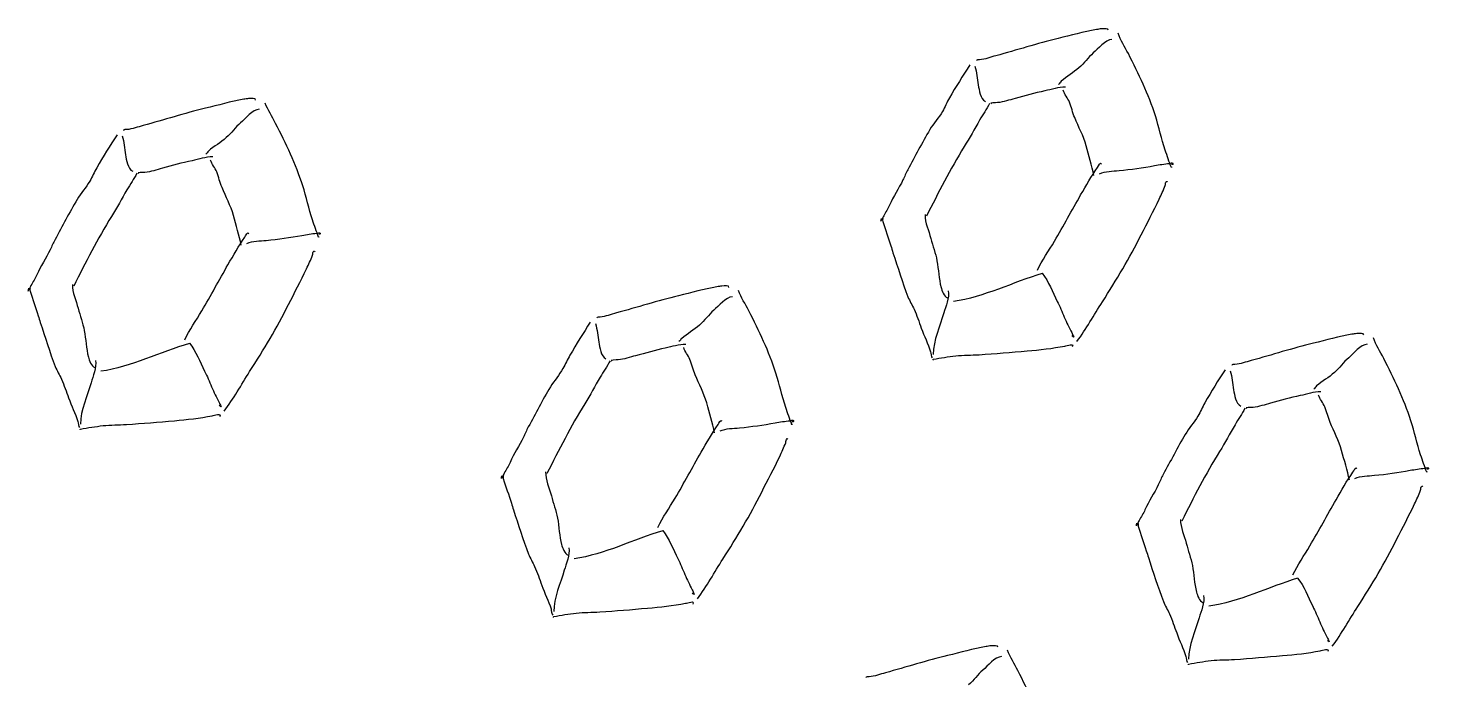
# Model space of a CAD drawing. Extents: x 25 to 279, y 7 to 272.
# Drawn here: x 117.2 to 206.6, y 230.4 to 272.1 of the extents above; entities that cross this region are included whole.
import ezdxf

# ---------------------------------------------------------------- set-up
doc = ezdxf.new("R2010")
doc.units = 0
doc.layers.get('0').update_dxf_attribs({"linetype": 'CONTINUOUS'})

msp = doc.modelspace()

# ---------------------------------------------------------------- linework, layer by layer
at = {"color": 7}
for points in [[(185.386927, 271.965843), (184.55349, 271.828683), (183.753919, 271.589712), (182.935298, 271.393788)], [(185.698871, 272.009844), (185.593831, 272.00688), (185.490379, 271.982883), (185.386927, 271.965843)], [(186.144694, 271.921843), (186.192583, 272.063739), (185.850212, 272.014103), (185.698871, 272.009844)], [(182.935298, 271.393788), (181.595713, 271.073166), (180.295021, 270.650917), (178.9684, 270.293703)], [(186.367473, 271.327774), (185.967423, 271.327774), (185.472387, 270.710369), (185.186373, 270.469704)], [(187.422102, 270.42872), (187.196677, 270.874067), (186.9186, 271.268719), (186.762231, 271.731449)], [(177.920915, 270.029675), (177.847625, 270.021632), (177.72036, 270.067405), (177.72036, 269.963662)], [(178.9684, 270.293703), (178.612535, 270.197898), (178.286833, 270.069813), (177.920915, 270.029675)], [(185.186373, 270.469704), (184.846648, 270.184033), (184.612227, 269.814384), (184.272502, 269.523633)], [(189.151683, 266.450128), (188.706654, 267.83247), (188.076946, 269.135701), (187.422102, 270.42872)], [(177.299408, 269.703471), (176.855702, 269.015184), (176.402206, 268.307), (176.002156, 267.597599)], [(177.624052, 269.630155), (177.754492, 269.24344), (177.77169, 268.828044), (177.841804, 268.4263)], [(184.272502, 269.523633), (183.910817, 269.214071), (183.499654, 268.96478), (183.135852, 268.665563)], [(177.841804, 268.4263), (177.896308, 268.113457), (177.96801, 267.536295), (178.299004, 267.372915)], [(183.403346, 268.291548), (182.957523, 268.291548), (182.5244, 268.141344), (182.088367, 268.049507)], [(183.135852, 268.665563), (183.059123, 268.602354), (183.045365, 268.510835), (182.957523, 268.467549)], [(130.95896, 267.510948), (130.125523, 267.373814), (129.326217, 267.134843), (128.507331, 266.938919)], [(131.270904, 267.554948), (131.165865, 267.551985), (131.062677, 267.528014), (130.95896, 267.510948)], [(131.716727, 267.466948), (131.764617, 267.60887), (131.42251, 267.559234), (131.270904, 267.554948)], [(176.002156, 267.597599), (175.844994, 267.318913), (175.718787, 267.019564), (175.557921, 266.742624)], [(180.194215, 267.565479), (179.837821, 267.469541), (179.450735, 267.331984), (179.07979, 267.301451)], [(182.088367, 268.049507), (181.450192, 267.915073), (180.823923, 267.73505), (180.194215, 267.565479)], [(183.659463, 267.330343), (183.560508, 267.587148), (183.332438, 267.829903), (183.26735, 268.087343)], [(128.507331, 266.938919), (127.167746, 266.61827), (125.867319, 266.196022), (124.540433, 265.838808)], [(131.939506, 266.872905), (131.539456, 266.872905), (131.044421, 266.2555), (130.758406, 266.014835)], [(132.994135, 265.973851), (132.76871, 266.419198), (132.490633, 266.813824), (132.334529, 267.27658)], [(175.557921, 266.742624), (175.322706, 266.338288), (174.994094, 265.978243), (174.751471, 265.574489)], [(178.560413, 267.24393), (178.375469, 266.878991), (178.137079, 266.542996), (177.928852, 266.190571)], [(179.07979, 267.301451), (178.992477, 267.294281), (178.464104, 267.28838), (178.678681, 267.235437)], [(183.998394, 266.344479), (183.869542, 266.668303), (183.784875, 267.005726), (183.659463, 267.330343)], [(123.492948, 265.574806), (123.419658, 265.566763), (123.292394, 265.61251), (123.292394, 265.508793)], [(124.540433, 265.838808), (124.184569, 265.743002), (123.858867, 265.614917), (123.492948, 265.574806)], [(130.758406, 266.014835), (130.418681, 265.729164), (130.184525, 265.359489), (129.844535, 265.068764)], [(134.723981, 261.995232), (134.278952, 263.377574), (133.648979, 264.680832), (132.994135, 265.973851)], [(177.928852, 266.190571), (177.595477, 265.626506), (177.298879, 265.050217), (176.948835, 264.492264)], [(184.729438, 264.548832), (184.557458, 265.182032), (184.238635, 265.740859), (183.998394, 266.344479)], [(189.775835, 264.267156), (189.538769, 264.978806), (189.381077, 265.738372), (189.151683, 266.450128)], [(122.871442, 265.248602), (122.427735, 264.560315), (121.97424, 263.852131), (121.57419, 263.14273)], [(123.196085, 265.175259), (123.326525, 264.788544), (123.343988, 264.373148), (123.413837, 263.971405)], [(129.844535, 265.068764), (129.48285, 264.759202), (129.071687, 264.509885), (128.70815, 264.210694)], [(174.751471, 265.574489), (174.25035, 264.740522), (173.81511, 263.86626), (173.343623, 263.017238)], [(123.413837, 263.971405), (123.468342, 263.658562), (123.540044, 263.081426), (123.871037, 262.918046)], [(128.975379, 263.836653), (128.529556, 263.836653), (128.096698, 263.686475), (127.660665, 263.594638)], [(128.70815, 264.210694), (128.631156, 264.147459), (128.617398, 264.055939), (128.529821, 264.01268)], [(176.948835, 264.492264), (176.048988, 263.05682), (175.289104, 261.537503), (174.531867, 260.04229)], [(185.228706, 262.647562), (185.098796, 263.289547), (184.901417, 263.916477), (184.729438, 264.548832)], [(190.168213, 263.158076), (190.031688, 263.525741), (189.899925, 263.895179), (189.775835, 264.267156)], [(121.57419, 263.14273), (121.417027, 262.864044), (121.291085, 262.564668), (121.129954, 262.287755)], [(125.766248, 263.110583), (125.409854, 263.014672), (125.023033, 262.877088), (124.651823, 262.846582)], [(127.660665, 263.594638), (127.022225, 263.460204), (126.395956, 263.280181), (125.766248, 263.110583)], [(129.23176, 262.875474), (129.132542, 263.132252), (128.904471, 263.375008), (128.839383, 263.632447)], [(173.343623, 263.017238), (173.226148, 262.805968), (173.137777, 262.578506), (173.03406, 262.361071)], [(184.378071, 261.405873), (184.720971, 262.003117), (185.066781, 262.599593), (185.454925, 263.168686)], [(185.454925, 263.168686), (185.506519, 263.244251), (185.652569, 263.549315), (185.707073, 263.401096)], [(185.583513, 262.763079), (185.960808, 262.936487), (186.419067, 262.922226), (186.827583, 262.961279)], [(186.827583, 262.961279), (187.591171, 263.034304), (188.344175, 263.147625), (189.098238, 263.282853)], [(189.098238, 263.282853), (189.411504, 263.339024), (189.727152, 263.38276), (190.043594, 263.418532)], [(190.043594, 263.418532), (190.118206, 263.426972), (190.237004, 263.489652), (190.268754, 263.422447)], [(190.168213, 263.210887), (190.168213, 263.193292), (190.174298, 263.141566), (190.168213, 263.158076)], [(190.268754, 263.422447), (190.3095, 263.335982), (190.195994, 263.353735), (190.174827, 263.354317)], [(121.129954, 262.287755), (120.89474, 261.883419), (120.566127, 261.523348), (120.323504, 261.11962)], [(124.132446, 262.789061), (123.947502, 262.424122), (123.709112, 262.088101), (123.500885, 261.735676)], [(124.651823, 262.846582), (124.56451, 262.839385), (124.036402, 262.833511), (124.250715, 262.780568)], [(129.570427, 261.88961), (129.441575, 262.213408), (129.356908, 262.550831), (129.23176, 262.875474)], [(173.03406, 262.361071), (172.775298, 261.818014), (172.416787, 261.316047), (172.182367, 260.759919)], [(189.771602, 262.007085), (189.803881, 262.096382), (189.780863, 262.23251), (189.866588, 262.27569)], [(189.866588, 262.27569), (189.885373, 262.285215), (189.900719, 262.250899), (189.917652, 262.238516)], [(120.323504, 261.11962), (119.822383, 260.285653), (119.387144, 259.411391), (118.915656, 258.562475)], [(123.500885, 261.735676), (123.167775, 261.171611), (122.870913, 260.595348), (122.521133, 260.037395)], [(130.301471, 260.093963), (130.129492, 260.727137), (129.810669, 261.28599), (129.570427, 261.88961)], [(135.348133, 259.812287), (135.110802, 260.523937), (134.95311, 261.283503), (134.723981, 261.995232)], [(182.710138, 258.461933), (183.285077, 259.432822), (183.81636, 260.427761), (184.378071, 261.405873)], [(188.241252, 258.859602), (188.622517, 259.622422), (189.031298, 260.368283), (189.389808, 261.141739)], [(189.389808, 261.141739), (189.5221, 261.427463), (189.664181, 261.710276), (189.771602, 262.007085)], [(172.182367, 260.759919), (172.084471, 260.527959), (171.92334, 260.292665), (171.806394, 260.073034)], [(122.521133, 260.037395), (121.621021, 258.601898), (120.861137, 257.08266), (120.1039, 255.5875)], [(130.80074, 258.192588), (130.670829, 258.834731), (130.47345, 259.461609), (130.301471, 260.093963)], [(135.740246, 258.703233), (135.603721, 259.07074), (135.471958, 259.44031), (135.348133, 259.812287)], [(171.630975, 259.728309), (171.615894, 259.746459), (171.654787, 259.881846), (171.661667, 259.900235)], [(171.666429, 259.824723), (171.661667, 259.819828), (171.631504, 259.727621), (171.630975, 259.728309)], [(171.806394, 260.073034), (171.759562, 259.984796), (171.728871, 259.891477), (171.666429, 259.824723)], [(171.744746, 259.891821), (171.744746, 259.834486), (171.727548, 259.774637), (171.744746, 259.719842)], [(171.744746, 259.719842), (171.908788, 259.193506), (172.096113, 258.674658), (172.267298, 258.150519)], [(174.444819, 260.14979), (174.444819, 259.626629), (174.680827, 259.129477), (174.814971, 258.623594)], [(118.915656, 258.562475), (118.798181, 258.351073), (118.70981, 258.123531), (118.606094, 257.906308)], [(129.950104, 256.950898), (130.293004, 257.548327), (130.638815, 258.144698), (131.026958, 258.713817)], [(131.026958, 258.713817), (131.078552, 258.789488), (131.224602, 259.094552), (131.279106, 258.946121)], [(131.15581, 258.30821), (131.532842, 258.481513), (131.9911, 258.467225), (132.399617, 258.506383)], [(132.399617, 258.506383), (133.163469, 258.579408), (133.916208, 258.69265), (134.670271, 258.827852)], [(134.670271, 258.827852), (134.983538, 258.884208), (135.299185, 258.927865), (135.615627, 258.963583)], [(135.615627, 258.963583), (135.69024, 258.97205), (135.809037, 259.034756), (135.840788, 258.967552)], [(135.740246, 258.755885), (135.740246, 258.738423), (135.746596, 258.686565), (135.740246, 258.703233)], [(135.840788, 258.967552), (135.881533, 258.881033), (135.768027, 258.89876), (135.74686, 258.899554)], [(174.814971, 258.623594), (174.940648, 258.149725), (175.115802, 257.688821), (175.206819, 257.204633)], [(181.617144, 256.60694), (181.923796, 257.255169), (182.344483, 257.844396), (182.710138, 258.461933)], [(185.763694, 254.582083), (186.669627, 255.995223), (187.496185, 257.36894), (188.241252, 258.859602)], [(118.606094, 257.906308), (118.347331, 257.363119), (117.989085, 256.861204), (117.7544, 256.30505)], [(134.961842, 256.686844), (135.094133, 256.972594), (135.236215, 257.255433), (135.343635, 257.552296)], [(135.343635, 257.552296), (135.375915, 257.64146), (135.35316, 257.777721), (135.438621, 257.820848)], [(135.438621, 257.820848), (135.457406, 257.830373), (135.472752, 257.795977), (135.489685, 257.783542)], [(172.267298, 258.150519), (172.313865, 258.008173), (172.351171, 257.862917), (172.398002, 257.720571)], [(172.398002, 257.720571), (172.70386, 256.786592), (173.003633, 255.821921), (173.356058, 254.904346)], [(128.282435, 254.007144), (128.85711, 254.9779), (129.388658, 255.972998), (129.950104, 256.950898)], [(133.813285, 254.404548), (134.19455, 255.167606), (134.603596, 255.913467), (134.961842, 256.686844)], [(175.206819, 257.204633), (175.311065, 256.651919), (175.325352, 256.050521), (175.468227, 255.506273)], [(117.7544, 256.30505), (117.656504, 256.07301), (117.495373, 255.837796), (117.378427, 255.618192)], [(181.926442, 256.388394), (180.057954, 255.841235), (178.208252, 254.884767), (176.267533, 254.601927)], [(181.922473, 256.40321), (182.345277, 255.871663), (182.583931, 255.219465), (182.887408, 254.613569)], [(117.203008, 255.27344), (117.188192, 255.291696), (117.226821, 255.426898), (117.2337, 255.445419)], [(117.238462, 255.369748), (117.233965, 255.364985), (117.203537, 255.272646), (117.203008, 255.27344)], [(117.378427, 255.618192), (117.331596, 255.529821), (117.300904, 255.436688), (117.238462, 255.369748)], [(117.316779, 255.436952), (117.316779, 255.379537), (117.299581, 255.319742), (117.316779, 255.264973)], [(117.316779, 255.264973), (117.480821, 254.738717), (117.668146, 254.219604), (117.839331, 253.695729)], [(120.016852, 255.694921), (120.016852, 255.17184), (120.25286, 254.674688), (120.387004, 254.16854)], [(158.712958, 254.970492), (157.373373, 254.649817), (156.072681, 254.227542), (154.74606, 253.870354)], [(161.164588, 255.542521), (160.330885, 255.405202), (159.531579, 255.166283), (158.712958, 254.970492)], [(162.145133, 254.904346), (161.744819, 254.904346), (161.250048, 254.287073), (160.963769, 254.046302)], [(161.476531, 255.586442), (161.371492, 255.583531), (161.26804, 255.559454), (161.164588, 255.542521)], [(161.92209, 255.498335), (161.969979, 255.640417), (161.627873, 255.590675), (161.476531, 255.586442)], [(163.199762, 254.005292), (162.974073, 254.450585), (162.69626, 254.845344), (162.539892, 255.3081)], [(173.356058, 254.904346), (173.462156, 254.628385), (173.629108, 254.378883), (173.747906, 254.109008)], [(175.468227, 255.506273), (175.519292, 255.311804), (175.66349, 254.911754), (175.882035, 254.839787)], [(175.925427, 255.291431), (176.011946, 254.865187), (175.756094, 254.271992), (175.642323, 253.872471)], [(120.387004, 254.16854), (120.512681, 253.694935), (120.687835, 253.233767), (120.779117, 252.749844)], [(127.189177, 252.15215), (127.495829, 252.800379), (127.916517, 253.389606), (128.282435, 254.007144)], [(131.335727, 250.127029), (132.24166, 251.540433), (133.068483, 252.91415), (133.813285, 254.404548)], [(160.963769, 254.046302), (160.624308, 253.760552), (160.389887, 253.390929), (160.050162, 253.100152)], [(164.929344, 250.026752), (164.484315, 251.4092), (163.854606, 252.712273), (163.199762, 254.005292)], [(173.747906, 254.109008), (173.921738, 253.714515), (174.062231, 253.311025), (174.205371, 252.905154)], [(182.887408, 254.613569), (183.052244, 254.284692), (183.190885, 253.943644), (183.336406, 253.606035)], [(184.138623, 252.048698), (184.738698, 252.853825), (185.222356, 253.737269), (185.763694, 254.582083)], [(117.839331, 253.695729), (117.885898, 253.553119), (117.923469, 253.408127), (117.970035, 253.265781)], [(117.970035, 253.265781), (118.276158, 252.331802), (118.575667, 251.367131), (118.928092, 250.449556)], [(153.077069, 253.280069), (152.633362, 252.591887), (152.179602, 251.883598), (151.779817, 251.17425)], [(153.401712, 253.206779), (153.532152, 252.819958), (153.54935, 252.404562), (153.619465, 252.002925)], [(153.698575, 253.6063), (153.625285, 253.598363), (153.498021, 253.644135), (153.498021, 253.540154)], [(154.74606, 253.870354), (154.390196, 253.774575), (154.064494, 253.646517), (153.698575, 253.6063)], [(160.050162, 253.100152), (159.688477, 252.79059), (159.277315, 252.541352), (158.913512, 252.242108)], [(175.642323, 253.872471), (175.40314, 253.030567), (174.967371, 252.118548), (174.967371, 251.228225)], [(183.336406, 253.606035), (183.482721, 253.26684), (183.63856, 252.944842), (183.8071, 252.615435)], [(120.779117, 252.749844), (120.883098, 252.196865), (120.897385, 251.595731), (121.04026, 251.051483)], [(158.913512, 252.242108), (158.836783, 252.178873), (158.823025, 252.087327), (158.735183, 252.0442)], [(174.205371, 252.905154), (174.383435, 252.399535), (174.637171, 251.914025), (174.793275, 251.400204)], [(183.8071, 252.615435), (183.845729, 252.540294), (183.884358, 252.465417), (183.917431, 252.388158)], [(183.929867, 252.328098), (183.885152, 252.34265), (183.858429, 252.388688), (183.82271, 252.41885)], [(183.917431, 252.388158), (183.925633, 252.369373), (183.949446, 252.321748), (183.929867, 252.328098)], [(201.689229, 252.511454), (200.855792, 252.374135), (200.056485, 252.135217), (199.237865, 251.939425)], [(202.001173, 252.555375), (201.896133, 252.552465), (201.792946, 252.528388), (201.689229, 252.511454)], [(202.446996, 252.467269), (202.494885, 252.60935), (202.152779, 252.559608), (202.001173, 252.555375)], [(203.724404, 250.974225), (203.498979, 251.419519), (203.220902, 251.814277), (203.064798, 252.277033)], [(127.498475, 251.933604), (125.629987, 251.386181), (123.78055, 250.429977), (121.839831, 250.147137)], [(127.494771, 251.948156), (127.91731, 251.416608), (128.156229, 250.76441), (128.459706, 250.158779)], [(153.619465, 252.002925), (153.673704, 251.690188), (153.745671, 251.112867), (154.076665, 250.949619)], [(157.866027, 251.626158), (157.227852, 251.49175), (156.601583, 251.311569), (155.971875, 251.141971)], [(159.181006, 251.868252), (158.735183, 251.868252), (158.30206, 251.717969), (157.866027, 251.626158)], [(159.437123, 250.907021), (159.338169, 251.163667), (159.110098, 251.406554), (159.04501, 251.663994)], [(174.793275, 251.400204), (174.817617, 251.320035), (174.83111, 251.048308), (174.902019, 251.013383)], [(177.901335, 251.208381), (178.919981, 251.277173), (179.93995, 251.363162), (180.957008, 251.451269)], [(180.957008, 251.451269), (181.765046, 251.521119), (182.577846, 251.607902), (183.374242, 251.762154)], [(183.374242, 251.762154), (183.482985, 251.783056), (184.008713, 251.965619), (183.846788, 251.709502)], [(199.237865, 251.939425), (197.898015, 251.61875), (196.597588, 251.196475), (195.270702, 250.839288)], [(202.669775, 251.873279), (202.269725, 251.873279), (201.774954, 251.256006), (201.488675, 251.015235)], [(118.928092, 250.449556), (119.03419, 250.173596), (119.201142, 249.924094), (119.320204, 249.654219)], [(121.04026, 251.051483), (121.091325, 250.857015), (121.235523, 250.456965), (121.454069, 250.384998)], [(121.497725, 250.836377), (121.583979, 250.410398), (121.328127, 249.816937), (121.214621, 249.417681)], [(151.779817, 251.17425), (151.622654, 250.895644), (151.496448, 250.596135), (151.335317, 250.319117)], [(154.338073, 250.820502), (154.153129, 250.455642), (153.91474, 250.119621), (153.706513, 249.767196)], [(154.85745, 250.878181), (154.770138, 250.870773), (154.241765, 250.864952), (154.456342, 250.812035)], [(155.971875, 251.141971), (155.615481, 251.046192), (155.228396, 250.908608), (154.85745, 250.878181)], [(159.776054, 249.921183), (159.647202, 250.244769), (159.562535, 250.582377), (159.437123, 250.907021)], [(174.952554, 250.856221), (174.957052, 250.875006), (174.946998, 250.909137), (174.966313, 250.912842)], [(174.966313, 250.912842), (175.442298, 251.003858), (175.921988, 251.076619), (176.403265, 251.133769)], [(176.403265, 251.133769), (176.899623, 251.192506), (177.402596, 251.174515), (177.901335, 251.208381)], [(194.223481, 250.575233), (194.150192, 250.567296), (194.022927, 250.613069), (194.022927, 250.509087)], [(195.270702, 250.839288), (194.914838, 250.743508), (194.589135, 250.61545), (194.223481, 250.575233)], [(201.488675, 251.015235), (201.14895, 250.729485), (200.914794, 250.359862), (200.574804, 250.069085)], [(205.45425, 246.995685), (205.009221, 248.378133), (204.379248, 249.681206), (203.724404, 250.974225)], [(119.320204, 249.654219), (119.493771, 249.259725), (119.634265, 248.856235), (119.777404, 248.450365)], [(128.459706, 250.158779), (128.624277, 249.829902), (128.762919, 249.488854), (128.90844, 249.151246)], [(129.710921, 247.593644), (130.310731, 248.398771), (130.79439, 249.282479), (131.335727, 250.127029)], [(151.335317, 250.319117), (151.100367, 249.914833), (150.771754, 249.554735), (150.529131, 249.150981)], [(153.706513, 249.767196), (153.373138, 249.203104), (153.07654, 248.626842), (152.726496, 248.068835)], [(160.507098, 248.125456), (160.335119, 248.758604), (160.016296, 249.317404), (159.776054, 249.921183)], [(165.553496, 247.843675), (165.316429, 248.555404), (165.158473, 249.315023), (164.929344, 250.026752)], [(193.60171, 250.249002), (193.158004, 249.560821), (192.704508, 248.852531), (192.304458, 248.143183)], [(193.926354, 250.175713), (194.057058, 249.788892), (194.074256, 249.373496), (194.144106, 248.971858)], [(200.574804, 250.069085), (200.213119, 249.759523), (199.801956, 249.510285), (199.438419, 249.211042)], [(121.214621, 249.417681), (120.975173, 248.575513), (120.539404, 247.663758), (120.539404, 246.773435)], [(128.90844, 249.151246), (129.054754, 248.811785), (129.210594, 248.489788), (129.379398, 248.160381)], [(150.529131, 249.150981), (150.027746, 248.317015), (149.592771, 247.442831), (149.121019, 246.593783)], [(194.144106, 248.971858), (194.19861, 248.659121), (194.270312, 248.0818), (194.601306, 247.918552)], [(199.705648, 248.837185), (199.259825, 248.837185), (198.826967, 248.686902), (198.390933, 248.595092)], [(199.438419, 249.211042), (199.361425, 249.147806), (199.347667, 249.05626), (199.26009, 249.013133)], [(199.962029, 247.875954), (199.86281, 248.1326), (199.63474, 248.375488), (199.569652, 248.632927)], [(119.777404, 248.450365), (119.955469, 247.944481), (120.209204, 247.459235), (120.365308, 246.945415)], [(129.379398, 248.160381), (129.417763, 248.085504), (129.456656, 248.010627), (129.489729, 247.933104)], [(129.5019, 247.873308), (129.457185, 247.88786), (129.430463, 247.933633), (129.394744, 247.963796)], [(129.489729, 247.933104), (129.497667, 247.914319), (129.521744, 247.866958), (129.5019, 247.873308)], [(152.726496, 248.068835), (151.826383, 246.633471), (151.066765, 245.114233), (150.309527, 243.618808)], [(161.006367, 246.22416), (160.876456, 246.86604), (160.679077, 247.493102), (160.507098, 248.125456)], [(165.945873, 246.734806), (165.809348, 247.102313), (165.677585, 247.471671), (165.553496, 247.843675)], [(192.304458, 248.143183), (192.147296, 247.864577), (192.021354, 247.565069), (191.860223, 247.28805)], [(194.862715, 247.789435), (194.677771, 247.424575), (194.439381, 247.088554), (194.231154, 246.736129)], [(195.382356, 247.847115), (195.294779, 247.839706), (194.766671, 247.833885), (194.980983, 247.780969)], [(196.496517, 248.110904), (196.140388, 248.015125), (195.753302, 247.877542), (195.382356, 247.847115)], [(198.390933, 248.595092), (197.752494, 248.460683), (197.12649, 248.280502), (196.496517, 248.110904)], [(200.300696, 246.890117), (200.171844, 247.213967), (200.087177, 247.55131), (199.962029, 247.875954)], [(120.365308, 246.945415), (120.38965, 246.864981), (120.403144, 246.593519), (120.474052, 246.558594)], [(123.473369, 246.753327), (124.492015, 246.822383), (125.512248, 246.908373), (126.529042, 246.996215)], [(126.529042, 246.996215), (127.337079, 247.066065), (128.150144, 247.152848), (128.946275, 247.3071)], [(128.946275, 247.3071), (129.055283, 247.328267), (129.580746, 247.510829), (129.418821, 247.254713)], [(161.232585, 246.74539), (161.284179, 246.820796), (161.430229, 247.12586), (161.484733, 246.977694)], [(162.604979, 246.537956), (163.368831, 246.610981), (164.121835, 246.724223), (164.875898, 246.859425)], [(164.875898, 246.859425), (165.189165, 246.915517), (165.504812, 246.959437), (165.821254, 246.995156)], [(165.821254, 246.995156), (165.895867, 247.003623), (166.014665, 247.066329), (166.046415, 246.999125)], [(166.046415, 246.999125), (166.08716, 246.912606), (165.973654, 246.930333), (165.952487, 246.930862)], [(191.860223, 247.28805), (191.625008, 246.883767), (191.296396, 246.523669), (191.053773, 246.119915)], [(201.032004, 245.09439), (200.85976, 245.727538), (200.540938, 246.286338), (200.300696, 246.890117)], [(206.078402, 244.812608), (205.841335, 245.524338), (205.683379, 246.283956), (205.45425, 246.995685)], [(120.524588, 246.401431), (120.52935, 246.420217), (120.519031, 246.454083), (120.538346, 246.457787)], [(120.538346, 246.457787), (121.014331, 246.548804), (121.494021, 246.621829), (121.975298, 246.678715)], [(121.975298, 246.678715), (122.471656, 246.737717), (122.974629, 246.719725), (123.473369, 246.753327)], [(148.811721, 245.937617), (148.552958, 245.394692), (148.194448, 244.892777), (147.960027, 244.336623)], [(149.121019, 246.593783), (149.003808, 246.382646), (148.915437, 246.155104), (148.811721, 245.937617)], [(160.155731, 244.982471), (160.498367, 245.579635), (160.844442, 246.176271), (161.232585, 246.74539)], [(161.361173, 246.339783), (161.738469, 246.513085), (162.196463, 246.498798), (162.604979, 246.537956)], [(165.945873, 246.787458), (165.945873, 246.769996), (165.951958, 246.718138), (165.945873, 246.734806)], [(191.053773, 246.119915), (190.552652, 245.285948), (190.117413, 244.411765), (189.645925, 243.562717)], [(194.231154, 246.736129), (193.898044, 246.172037), (193.601181, 245.595775), (193.251402, 245.037769)], [(165.167204, 244.718417), (165.29976, 245.004167), (165.441842, 245.287006), (165.549263, 245.583604)], [(165.549263, 245.583604), (165.581542, 245.673033), (165.558523, 245.809029), (165.643983, 245.852421)], [(165.643983, 245.852421), (165.663033, 245.861946), (165.678379, 245.82755), (165.695312, 245.815115)], [(193.251402, 245.037769), (192.35129, 243.602404), (191.591671, 242.083167), (190.834169, 240.587742)], [(201.531273, 243.193094), (201.401098, 243.834973), (201.203719, 244.462035), (201.032004, 245.09439)], [(147.960027, 244.336623), (147.862131, 244.104583), (147.700735, 243.869369), (147.584054, 243.6495)], [(158.487798, 242.038717), (159.062737, 243.009473), (159.594021, 244.004306), (160.155731, 244.982471)], [(164.018913, 242.436121), (164.400177, 243.198915), (164.808958, 243.944775), (165.167204, 244.718417)], [(206.470515, 243.70374), (206.33399, 244.071246), (206.202227, 244.440604), (206.078402, 244.812608)], [(147.408635, 243.305013), (147.393554, 243.323004), (147.432448, 243.458471), (147.439327, 243.476727)], [(147.44409, 243.401321), (147.439327, 243.396558), (147.409165, 243.304219), (147.408635, 243.305013)], [(147.584054, 243.6495), (147.536958, 243.561394), (147.506531, 243.467996), (147.44409, 243.401321)], [(147.522406, 243.468525), (147.522406, 243.41111), (147.505208, 243.351315), (147.522406, 243.296546)], [(147.522406, 243.296546), (147.686448, 242.770025), (147.873773, 242.251177), (148.044958, 241.727037)], [(150.222479, 243.726494), (150.222479, 243.203148), (150.458223, 242.70626), (150.592631, 242.200112)], [(189.645925, 243.562717), (189.52845, 243.351579), (189.440079, 243.124038), (189.336363, 242.90655)], [(200.680373, 241.951404), (201.023273, 242.548569), (201.369083, 243.145204), (201.757492, 243.714323)], [(201.757492, 243.714323), (201.808821, 243.789729), (201.954871, 244.094794), (202.009375, 243.946627)], [(201.886079, 243.308717), (202.26311, 243.482019), (202.721369, 243.467731), (203.129885, 243.50689)], [(203.129885, 243.50689), (203.893737, 243.579915), (204.646477, 243.693156), (205.40054, 243.828358)], [(205.40054, 243.828358), (205.713806, 243.88445), (206.029454, 243.928371), (206.345896, 243.96409)], [(206.345896, 243.96409), (206.420508, 243.972556), (206.539571, 244.035263), (206.571056, 243.968058)], [(206.470515, 243.756392), (206.470515, 243.738929), (206.476865, 243.687071), (206.470515, 243.70374)], [(206.571056, 243.968058), (206.612067, 243.88154), (206.498296, 243.899267), (206.477129, 243.899796)], [(161.541354, 238.158602), (162.447288, 239.571742), (163.273846, 240.945458), (164.018913, 242.436121)], [(189.336363, 242.90655), (189.0776, 242.363625), (188.719354, 241.86171), (188.484669, 241.305556)], [(205.69211, 241.68735), (205.824402, 241.9731), (205.966483, 242.25594), (206.073904, 242.552537)], [(206.073904, 242.552537), (206.106183, 242.641967), (206.083429, 242.777963), (206.16889, 242.821354)], [(206.16889, 242.821354), (206.187675, 242.830879), (206.203021, 242.796483), (206.219954, 242.784048)], [(148.044958, 241.727037), (148.091525, 241.584692), (148.128831, 241.439435), (148.175663, 241.29709)], [(150.592631, 242.200112), (150.718308, 241.726508), (150.893462, 241.26534), (150.984479, 240.781152)], [(157.394804, 240.183723), (157.701456, 240.831687), (158.122144, 241.421179), (158.487798, 242.038717)], [(199.012704, 239.00765), (199.587379, 239.978406), (200.118927, 240.97324), (200.680373, 241.951404)], [(204.543554, 239.405054), (204.925083, 240.167848), (205.333865, 240.913708), (205.69211, 241.68735)], [(148.175663, 241.29709), (148.481521, 240.363375), (148.781029, 239.39844), (149.133719, 238.481129)], [(150.984479, 240.781152), (151.088725, 240.228437), (151.103012, 239.627304), (151.245888, 239.083056)], [(188.108696, 240.618698), (188.061865, 240.530327), (188.031437, 240.436929), (187.968731, 240.370254)], [(188.484669, 241.305556), (188.387037, 241.073517), (188.225642, 240.838302), (188.108696, 240.618698)], [(190.747121, 240.695427), (190.747121, 240.172081), (190.983129, 239.675194), (191.117273, 239.169046)], [(157.704102, 239.965177), (155.835615, 239.417754), (153.985913, 238.461285), (152.045194, 238.17871)], [(157.700133, 239.979729), (158.122673, 239.448181), (158.361592, 238.795983), (158.665069, 238.190352)], [(187.933277, 240.273946), (187.91846, 240.291938), (187.957354, 240.427404), (187.963969, 240.44566)], [(187.968731, 240.370254), (187.964233, 240.365492), (187.933806, 240.273152), (187.933277, 240.273946)], [(188.047048, 240.437458), (188.047048, 240.380044), (188.030115, 240.320248), (188.047048, 240.265479)], [(188.047048, 240.265479), (188.21109, 239.738958), (188.398415, 239.22011), (188.5696, 238.695971)], [(151.245888, 239.083056), (151.296952, 238.888587), (151.44115, 238.488273), (151.659696, 238.416571)], [(151.703088, 238.86795), (151.789342, 238.441971), (151.533754, 237.84851), (151.419983, 237.449254)], [(191.117273, 239.169046), (191.24295, 238.695442), (191.418104, 238.234273), (191.509385, 237.750085)], [(197.919446, 237.152656), (198.226098, 237.800885), (198.64705, 238.390112), (199.012704, 239.00765)], [(202.065996, 235.127535), (202.971929, 236.540675), (203.798752, 237.914392), (204.543554, 239.405054)], [(149.133719, 238.481129), (149.239817, 238.205169), (149.406769, 237.955667), (149.525567, 237.685527)], [(158.665069, 238.190352), (158.829904, 237.861475), (158.968546, 237.520162), (159.114067, 237.182554)], [(159.916283, 235.625217), (160.516358, 236.430344), (161.000017, 237.314052), (161.541354, 238.158602)], [(188.5696, 238.695971), (188.616167, 238.553625), (188.653738, 238.408369), (188.700304, 238.266023)], [(188.700304, 238.266023), (189.006427, 237.332308), (189.305935, 236.367373), (189.65836, 235.450063)], [(149.525567, 237.685527), (149.699398, 237.291033), (149.839892, 236.887544), (149.983031, 236.481673)], [(151.419983, 237.449254), (151.180535, 236.607085), (150.745031, 235.695331), (150.745031, 234.805008)], [(159.114067, 237.182554), (159.260381, 236.843358), (159.416221, 236.52136), (159.58476, 236.191954)], [(191.509385, 237.750085), (191.613631, 237.197371), (191.627654, 236.596238), (191.770529, 236.05199)], [(149.983031, 236.481673), (150.161096, 235.976054), (150.414831, 235.490544), (150.570935, 234.976988)], [(159.58476, 236.191954), (159.623125, 236.117077), (159.662019, 236.041935), (159.695092, 235.964677)], [(198.228744, 236.93411), (196.360521, 236.386687), (194.510819, 235.430219), (192.5701, 235.147644)], [(198.22504, 236.948663), (198.647579, 236.417115), (198.886498, 235.764917), (199.189975, 235.159285)], [(156.734669, 235.027787), (157.542706, 235.097638), (158.355506, 235.184421), (159.151902, 235.338673)], [(159.151902, 235.338673), (159.260646, 235.35984), (159.786373, 235.542402), (159.624183, 235.286285)], [(159.707527, 235.904617), (159.662813, 235.919169), (159.63609, 235.965206), (159.600371, 235.995369)], [(159.695092, 235.964677), (159.703294, 235.945892), (159.727106, 235.898267), (159.707527, 235.904617)], [(189.65836, 235.450063), (189.764458, 235.174102), (189.93141, 234.9246), (190.050473, 234.65446)], [(191.770529, 236.05199), (191.821594, 235.857521), (191.966056, 235.457471), (192.184337, 235.385504)], [(192.227994, 235.836883), (192.314248, 235.410904), (192.058396, 234.817444), (191.94489, 234.418187)], [(150.570935, 234.976988), (150.595277, 234.896554), (150.608771, 234.625092), (150.679679, 234.589902)], [(150.730215, 234.43274), (150.734713, 234.451525), (150.724658, 234.485656), (150.743973, 234.48936)], [(150.743973, 234.48936), (151.219958, 234.580377), (151.699648, 234.653402), (152.180925, 234.710287)], [(152.180925, 234.710287), (152.677283, 234.769025), (153.180256, 234.751033), (153.678996, 234.7849)], [(153.678996, 234.7849), (154.697642, 234.853692), (155.71761, 234.939681), (156.734669, 235.027787)], [(190.050473, 234.65446), (190.22404, 234.259967), (190.364533, 233.856477), (190.507673, 233.450606)], [(191.94489, 234.418187), (191.705442, 233.576019), (191.269673, 232.664265), (191.269673, 231.773942)], [(199.189975, 235.159285), (199.354546, 234.830408), (199.493188, 234.489096), (199.638973, 234.151488)], [(200.44119, 232.59415), (201.041265, 233.399277), (201.524658, 234.282985), (202.065996, 235.127535)], [(190.507673, 233.450606), (190.685738, 232.944987), (190.939473, 232.459477), (191.095577, 231.945921)], [(199.638973, 234.151488), (199.785288, 233.812292), (199.940863, 233.490294), (200.109667, 233.160888)], [(178.340279, 232.574042), (177.506842, 232.436987), (176.707535, 232.197804), (175.888915, 232.002013)], [(178.652223, 232.617963), (178.547183, 232.615052), (178.443996, 232.590975), (178.340279, 232.574042)], [(179.098046, 232.530121), (179.145935, 232.671938), (178.803829, 232.622196), (178.652223, 232.617963)], [(199.676544, 232.307606), (199.785552, 232.328773), (200.311015, 232.511335), (200.14909, 232.255219)], [(200.109667, 233.160888), (200.148031, 233.08601), (200.186925, 233.010869), (200.219998, 232.93361)], [(200.232433, 232.87355), (200.187719, 232.888102), (200.160731, 232.93414), (200.125013, 232.964302)], [(200.219998, 232.93361), (200.227935, 232.914825), (200.252013, 232.8672), (200.232433, 232.87355)], [(175.888915, 232.002013), (174.549065, 231.681338), (173.248638, 231.259062), (171.921752, 230.901875)], [(179.320825, 231.935867), (178.920775, 231.935867), (178.426004, 231.318594), (178.139725, 231.077823)], [(180.375454, 231.036812), (180.150029, 231.482371), (179.871952, 231.876865), (179.715848, 232.339621)], [(191.095577, 231.945921), (191.119919, 231.865488), (191.133412, 231.594025), (191.204585, 231.558835)], [(191.268615, 231.458294), (191.7446, 231.54931), (192.22429, 231.622335), (192.705567, 231.679221)], [(192.705567, 231.679221), (193.20219, 231.737958), (193.704898, 231.719967), (194.203902, 231.753833)], [(194.203902, 231.753833), (195.222283, 231.822625), (196.242517, 231.908615), (197.259575, 231.996721)], [(197.259575, 231.996721), (198.067348, 232.066571), (198.880413, 232.153354), (199.676544, 232.307606)], [(171.921752, 230.901875), (171.565888, 230.806096), (171.240185, 230.678038), (170.874531, 230.637821)], [(178.139725, 231.077823), (177.8, 230.792338), (177.565844, 230.42245), (177.225854, 230.131937)], [(182.1053, 227.058273), (181.660271, 228.440721), (181.030298, 229.743794), (180.375454, 231.036812)], [(191.254856, 231.401673), (191.259619, 231.420723), (191.249565, 231.45459), (191.268615, 231.458294)], [(170.874531, 230.637821), (170.801242, 230.629883), (170.673713, 230.675656), (170.673713, 230.57194)]]:
    msp.add_open_spline(points, degree=3, dxfattribs=at)

doc.saveas('drawing.dxf')
